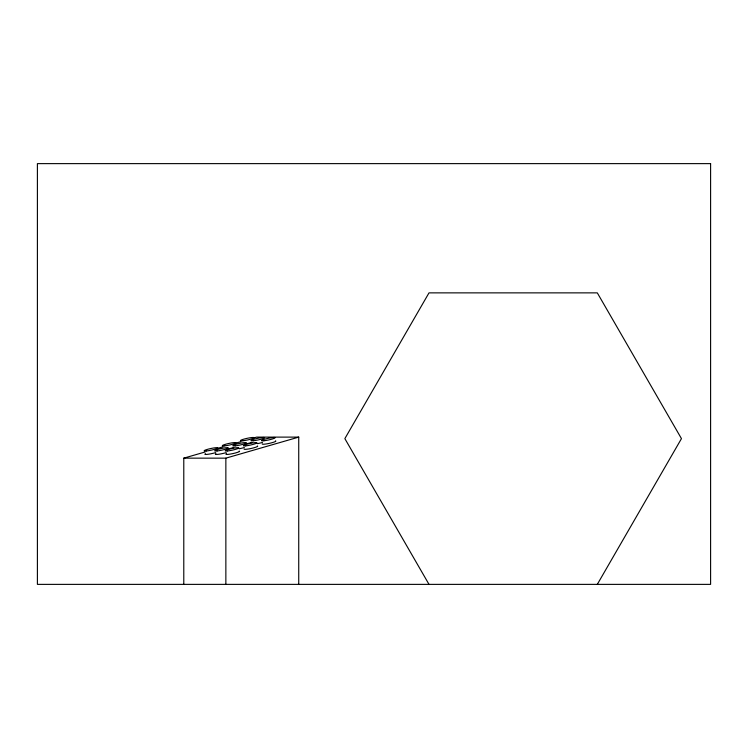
<?xml version="1.0" encoding="UTF-8"?>
<svg xmlns="http://www.w3.org/2000/svg" width="748" height="748" viewBox="0 0 748 748"><rect width="100%" height="100%" fill="white"/><g stroke="black" fill="none" stroke-linecap="round" stroke-linejoin="round"><path stroke-width="1.12" d="M597.306 584.375L681.456 438.627L597.306 292.87L429.006 292.87L344.856 438.627L429.006 584.375M183.784 584.375L183.784 458.15L205.083 451.998M217.416 448.445L223.026 446.818M235.358 443.265L240.959 441.647M253.291 438.085L256.658 437.113L298.733 437.113L298.733 584.375M183.784 458.15L225.859 458.15L298.733 437.113M225.859 458.15L225.859 584.375M275.451 440.89A7.013 0.851 -12.2 0 1 269.701 443.284A7.013 0.851 -12.2 0 1 262.268 443.863M226.214 452.615A7.013 0.851 -12.2 0 1 217.874 454.354A7.013 0.851 -12.2 0 1 215.976 453.727M244.353 447.51A7.013 0.851 -12.2 0 1 239.248 448.753M262.501 442.414A7.013 0.851 -12.2 0 1 257.387 443.658M233.834 447.51A7.013 0.851 -12.2 0 1 228.729 448.753M239.154 451.081A7.013 0.851 -12.2 0 1 232.516 453.671A7.013 0.851 -12.2 0 1 226.494 453.727M257.303 445.986A7.013 0.851 -12.2 0 1 251.552 448.379A7.013 0.851 -12.2 0 1 244.119 448.959M215.695 452.615A7.013 0.851 -12.2 0 1 207.355 454.354A7.013 0.851 -12.2 0 1 205.457 453.727M251.983 442.414A7.013 0.851 -12.2 0 1 246.868 443.658M710.6 163.625L37.4 163.625L37.4 584.375L710.6 584.375L710.6 163.625M263.941 440.759A7.013 0.851 -12.2 0 0 275.058 437.861A7.013 0.851 -12.2 0 0 265.886 438.861A7.013 0.851 -12.2 0 0 263.941 440.759M217.135 450.951A7.013 0.851 -12.2 0 0 228.252 448.052A7.013 0.851 -12.2 0 0 219.071 449.052A7.013 0.851 -12.2 0 0 217.135 450.951M235.274 445.855A7.013 0.851 -12.2 0 0 246.391 442.956A7.013 0.851 -12.2 0 0 237.219 443.957A7.013 0.851 -12.2 0 0 235.274 445.855M253.422 440.759A7.013 0.851 -12.2 0 0 264.54 437.861A7.013 0.851 -12.2 0 0 255.367 438.861A7.013 0.851 -12.2 0 0 253.422 440.759M224.755 445.855A7.013 0.851 -12.2 0 0 235.872 442.956A7.013 0.851 -12.2 0 0 226.7 443.957A7.013 0.851 -12.2 0 0 224.755 445.855M227.654 450.951A7.013 0.851 -12.2 0 0 238.771 448.052A7.013 0.851 -12.2 0 0 229.589 449.052A7.013 0.851 -12.2 0 0 227.654 450.951M245.793 445.855A7.013 0.851 -12.2 0 0 256.91 442.956A7.013 0.851 -12.2 0 0 247.738 443.957A7.013 0.851 -12.2 0 0 245.793 445.855M206.616 450.951A7.013 0.851 -12.2 0 0 217.733 448.052A7.013 0.851 -12.2 0 0 208.552 449.052A7.013 0.851 -12.2 0 0 206.616 450.951M242.904 440.759A7.013 0.851 -12.2 0 0 254.021 437.861A7.013 0.851 -12.2 0 0 244.848 438.861A7.013 0.851 -12.2 0 0 242.904 440.759"/></g></svg>
